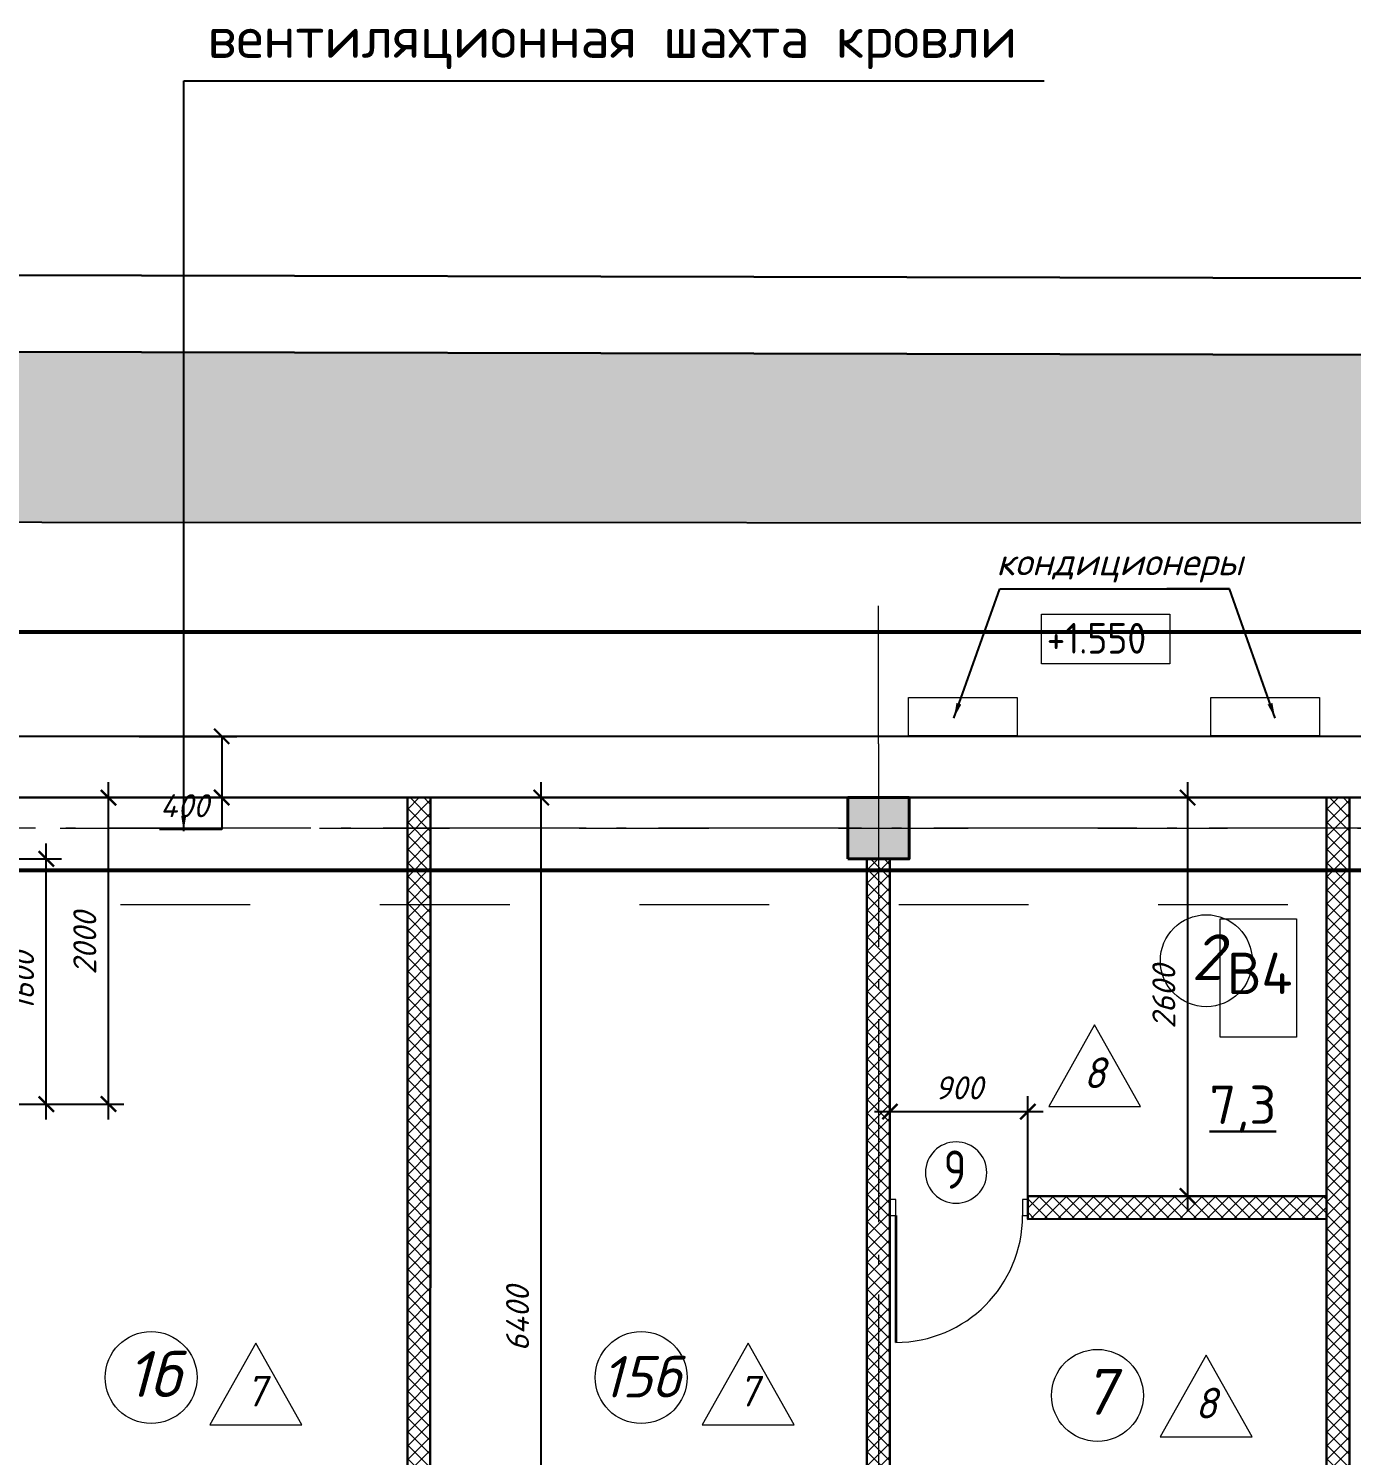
# Model space of a CAD drawing. Header units: millimetres. Extents: x -6419137 to 687965, y -598396 to 179722.
# Drawn here: x 217021 to 225656, y 17693 to 27004 of the extents above; entities that cross this region are included whole.
import ezdxf
from ezdxf.enums import TextEntityAlignment as Align

# ---------------------------------------------------------------- set-up
doc = ezdxf.new("R2010")
doc.units = ezdxf.units.MM
doc.header["$MEASUREMENT"] = 0
for name, pattern in [('Double Dashed', [1797.222233, 1325, -211.666656, 63.333344, -197.222233]), ('Штриховая', [5644.444466, 2822.222233, -2822.222233]), ('штриховаяX2', [38.1, 25.4, -12.7])]:
    doc.linetypes.add(name, pattern=pattern)
for name, color, linetype, lineweight in [('Двери ArchiCAD', 7, 'Continuous', 0), ('Двери ArchiCAD_Ном._пера__96', 7, 'Continuous', 5), ('Двери ArchiCAD_Ном._пера__97', 7, 'Continuous', 30), ('Двери ArchiCAD_Ном._пера__98', 7, 'Continuous', 35), ('Двери ArchiCAD_Ном._пера__99', 7, 'Continuous', 40), ('колонны_Ном._пера__94', 252, 'Continuous', 5), ('колонны_Ном._пера__99', 7, 'Continuous', 40), ('марки окон дверей_Ном._пера__96', 7, 'Continuous', 5), ('оборудование_Ном._пера__95', 251, 'Continuous', 5), ('оси_Ном._пера__96', 7, 'Continuous', 5), ('площади_Ном._пера__96', 7, 'Continuous', 13), ('текст_Ном._пера__96', 7, 'Continuous', 5), ('текст_Ном._пера__99', 7, 'Continuous', 40), ('узлы_Ном._пера__96', 7, 'Continuous', 13), ('чертеж_Ном._пера__91', 250, 'Continuous', 5), ('штриховка_Ном._пера__95', 251, 'Continuous', 5), ('экспликац проемов_Ном._пера__1', 7, 'Continuous', 5), ('экспликац проемов_Ном._пера__97', 7, 'Continuous', 5), ('№ помещений_Ном._пера__96', 7, 'Continuous', 13)]:
    doc.layers.add(name, color=color, linetype=linetype, lineweight=lineweight)
for name, color, linetype in [('колонны', 7, 'Continuous'), ('оси', 7, 'Continuous'), ('размеры', 7, 'Continuous'), ('стены внутр', 7, 'Continuous'), ('стены наруж', 7, 'Continuous'), ('текст', 7, 'Continuous'), ('чертеж', 7, 'Continuous'), ('№ помещений', 7, 'Continuous')]:
    doc.layers.add(name, color=color, linetype=linetype)
doc.styles.get("Standard").update_dxf_attribs({"font": 'isocpeui.ttf'})
doc.styles.add('СГЕНЕРИР_СТИЛЬ_1', font='gost_2_304-81_type.ttf')
doc.styles.add('СГЕНЕРИР_СТИЛЬ_2', font='gost_2_304-81_type.ttf')
doc.styles.add('СГЕНЕРИР_СТИЛЬ_3', font='CS_Gost2304.shx')
doc.styles.add('СГЕНЕРИР_СТИЛЬ_5', font='CS_Gost2304.shx')
doc.styles.add('СГЕНЕРИР_СТИЛЬ_9', font='isocp.shx')
doc.dimstyles.get("Standard").update_dxf_attribs({"dimtxt": 150, "dimasz": 100, "dimexe": 100, "dimexo": 100, "dimgap": 80, "dimtad": 1, "dimtoh": 1, "dimdec": 0, "dimzin": 0, "dimdsep": 46, "dimtxsty": 'Standard', "dimblk": 'ARCHTICK', "dimblk2": 'ARCHTICK', "dimcen": 0.09, "dimdle": 100, "dimadec": 0, "dimazin": 0, "dimtfac": 1, "dimtdec": 0, "dimtofl": 0, "dimtmove": 0, "dimatfit": 3, "dimfxl": 1, "dimtolj": 1, "dimtzin": 0, "dimarcsym": 0})

# ---------------------------------------------------------------- blocks, each defined once
blk = doc.blocks.new('A$C07077E92')
at = {"layer": 'стены наруж', "true_color": 0xcbc8bd}
h = blk.add_hatch(dxfattribs=at)
h.set_pattern_fill('ZIGZAG', color=9)
h.set_pattern_definition([(0, (0, 0), (0.125, 0.125), [0.125, -0.125]), (90, (0.125, 0), (-0.125, 0.125), [0.125, -0.125])])
h.paths.add_polyline_path([(-23.4567, 2.7756), (-23.4822, 2.7755), (-30.0013, 2.7261), (-36.0112, 2.572), (-39.9548, 2.4846), (-43.9878, 1.9186), (-48.0439, 1.4475), (-50.0732, 1.1785), (-50.0728, 1.1757), (-52.0216, 0.9206), (-53.209, -0.3164), (-53.1528, -4.3697), (-53.0896, -6.3654), (-53.0903, -6.5396), (-53.0915, -8.5313), (-52.555, -8.5317), (-52.5685, -10.6687), (-52.6394, -12.5822), (-51.8127, -12.4361), (-51.8074, -0.4409), (-39.9226, 1.2148), (-23.2638, 1.483)])
h.paths.add_polyline_path([(12.5109, 5.0548), (-0.2568, 5.0826), (-12.3337, 5.231), (-14.2686, 5.2602), (-14.4016, 5.2926), (-20.1227, 3.4513), (-22.3999, 2.7817), (-23.4567, 2.7756), (-23.2638, 1.483), (-21.9245, 1.5046), (-14.313, 3.9678), (12.453, 3.955)])
h.paths.add_polyline_path([(33.9124, 4.426), (31.6811, 5.0175), (27.7161, 4.968), (27.7161, 4.9685), (17.7033, 5.0397), (13.7281, 5.0521), (12.5109, 5.0548), (12.453, 3.955), (31.687, 3.9459), (37.4819, 2.3902), (41.8668, -1.7058), (43.9317, -13.5322), (44.3345, -13.5383), (43.3726, -7.5877), (42.7312, -3.6067), (42.4354, -1.4913), (42.1994, -1.0932), (37.8874, 2.9429), (37.7407, 3.0206), (33.8565, 4.1054)])
at = {"layer": 'стены наруж', "lineweight": 30}
blk.add_lwpolyline([(-0.2568, 5.0826), (13.7281, 5.0521), (13.7283, 5.5521), (-0.2566, 5.5826)], dxfattribs=at)
at = {"layer": 'стены наруж', "color": 253, "true_color": 0xa3a3a3}
blk.add_lwpolyline([(43.9317, -13.5322), (41.8668, -1.7058), (37.4819, 2.3902), (31.687, 3.9459), (-14.313, 3.9678), (-21.9245, 1.5046), (-39.9226, 1.2148), (-51.8074, -0.4409), (-51.8127, -12.4361)], dxfattribs=at)
blk = doc.blocks.new('Колонна_15_1', base_point=(22379, 71855.7))
at = {"layer": 'колонны_Ном._пера__94', "linetype": 'Continuous'}
blk.add_hatch(color=256, dxfattribs=at).paths.add_polyline_path([(22179, 71646.7), (22579, 71646.7), (22579, 72046.7), (22179, 72046.7)])
at = {"layer": 'колонны_Ном._пера__94', "color": 253, "lineweight": 5, "true_color": 0xa3a3a3}
for points in [[(22379, 72046.7), (22379, 71646.7)], [(22179, 71846.7), (22579, 71846.7)]]:
    blk.add_lwpolyline(points, dxfattribs=at)
at = {"layer": 'колонны_Ном._пера__99', "linetype": 'Continuous', "flags": 128}
blk.add_lwpolyline([(22179, 71646.7), (22579, 71646.7), (22579, 72046.7), (22179, 72046.7)], close=True, dxfattribs=at)
blk = doc.blocks.new('Стандартный маркер сетки_9')
at = {"layer": 'оси_Ном._пера__96', "linetype": 'Double Dashed'}
for q in [(0, 0), (20403.4, 0)]:
    blk.add_line((900, 0), q, dxfattribs=at)
at = {"layer": 'оси_Ном._пера__96', "style": 'СГЕНЕРИР_СТИЛЬ_3'}
blk.add_attdef('AC_MarkerText_1', text='', height=350, rotation=90, dxfattribs=at).set_placement((21973.1, -208.7), align=Align.BOTTOM_LEFT)
blk = doc.blocks.new('Номер помещения 15_9')
at = {"layer": '№ помещений_Ном._пера__96', "linetype": 'Continuous'}
blk.add_circle((0, 0), 300, dxfattribs=at)
at = {"layer": '№ помещений_Ном._пера__96', "insert": (-159, 22.9), "char_height": 300, "attachment_point": 4}
blk.add_mtext('1б', dxfattribs=at)
blk = doc.blocks.new('Номер помещения 15_19')
at = {"layer": '№ помещений_Ном._пера__96', "linetype": 'Continuous'}
blk.add_circle((0, 0), 300, dxfattribs=at)
at = {"layer": '№ помещений_Ном._пера__96', "insert": (-259.2, 5.4), "char_height": 270, "attachment_point": 4}
blk.add_mtext('{15б}', dxfattribs=at)
blk = doc.blocks.new('_ArchTick')
at = {"color": 0, "linetype": 'ByBlock', "const_width": 0.15}
blk.add_lwpolyline([(-0.5, -0.5), (0.5, 0.5)], dxfattribs=at)
blk = doc.blocks.new('*D402')
at = {"layer": 'Defpoints', "color": 0, "transparency": 16777216}
for p in [(220368.3, 21985.1), (220488.5, 21985.1), (219769.5, 15585.1)]:
    blk.add_point(p, dxfattribs=at)
at = {"layer": 'размеры', "color": 0, "lineweight": -2, "transparency": 16777216}
for p, q in [((220368.3, 15485.1), (220368.3, 22085.1)), ((220388.5, 21985.1), (220268.3, 21985.1)), ((219869.5, 15585.1), (220468.3, 15585.1))]:
    blk.add_line(p, q, dxfattribs=at)
at = {"layer": 'размеры', "color": 0, "lineweight": -2, "transparency": 16777216, "xscale": 100, "yscale": 100, "zscale": 100}
for p, rotation in [((220368.3, 21985.1), 90), ((220368.3, 15585.1), 270)]:
    blk.add_blockref('_ArchTick', p, dxfattribs=dict(at, rotation=rotation))
at = {"layer": 'размеры', "color": 0, "transparency": 16777216, "insert": (220213.3, 18585.1), "char_height": 150, "attachment_point": 5, "rotation": 90}
blk.add_mtext('\\A1;6400', dxfattribs=at)
blk = doc.blocks.new('*D403')
at = {"layer": 'Defpoints', "color": 0, "transparency": 16777216}
for p in [(216896.2, 21985.1), (217543.4, 21985.1), (216425, 19985.1)]:
    blk.add_point(p, dxfattribs=at)
at = {"layer": 'размеры', "color": 0, "lineweight": -2, "transparency": 16777216}
for p, q in [((217543.4, 19885.1), (217543.4, 22085.1)), ((216996.2, 21985.1), (217643.4, 21985.1)), ((216525, 19985.1), (217643.4, 19985.1))]:
    blk.add_line(p, q, dxfattribs=at)
at = {"layer": 'размеры', "color": 0, "lineweight": -2, "transparency": 16777216, "xscale": 100, "yscale": 100, "zscale": 100}
for p, rotation in [((217543.4, 21985.1), 90), ((217543.4, 19985.1), 270)]:
    blk.add_blockref('_ArchTick', p, dxfattribs=dict(at, rotation=rotation))
at = {"layer": 'размеры', "color": 0, "transparency": 16777216, "insert": (217388.4, 21035.1), "char_height": 150, "attachment_point": 5, "rotation": 90}
blk.add_mtext('\\A1;2000', dxfattribs=at)
blk = doc.blocks.new('Стандартный маркер сетки_18')
at = {"layer": 'оси_Ном._пера__96', "linetype": 'Double Dashed'}
blk.add_line((900, 0), (76534.9, 0), dxfattribs=at)
at = {"layer": 'оси_Ном._пера__96', "style": 'СГЕНЕРИР_СТИЛЬ_2'}
for tag, p in [('AC_MarkerText_1_1', (-243.9, 269.7)), ('AC_MarkerText_1_2', (77991.1, 269.7))]:
    blk.add_attdef(tag, text='', height=350, rotation=180, dxfattribs=at).set_placement(p, align=Align.BOTTOM_LEFT)
blk = doc.blocks.new('Номер помещения 15_2')
at = {"layer": '№ помещений_Ном._пера__96', "linetype": 'Continuous'}
blk.add_circle((771.8, 0), 300, dxfattribs=at)
at = {"layer": '№ помещений_Ном._пера__96', "insert": (674.4, 23.3), "char_height": 300, "attachment_point": 4}
blk.add_mtext('2', dxfattribs=at)
blk = doc.blocks.new('Номер помещения 15_10')
at = {"layer": '№ помещений_Ном._пера__96', "linetype": 'Continuous'}
blk.add_circle((0, 0), 300, dxfattribs=at)
at = {"layer": '№ помещений_Ном._пера__96', "insert": (-97.5, 23.3), "char_height": 300, "attachment_point": 4}
blk.add_mtext('7', dxfattribs=at)
blk = doc.blocks.new('*D562')
at = {"layer": 'Defpoints', "color": 0, "transparency": 16777216}
for p in [(224681.8, 21985.1), (224586.8, 19385.4), (224682.1, 19385.4)]:
    blk.add_point(p, dxfattribs=at)
at = {"layer": 'размеры', "color": 0, "lineweight": -2, "transparency": 16777216}
for p, q in [((224586.8, 22085.1), (224586.8, 19285.4)), ((224581.8, 21985.1), (224486.8, 21985.1)), ((224582.1, 19385.4), (224486.8, 19385.4))]:
    blk.add_line(p, q, dxfattribs=at)
at = {"layer": 'размеры', "color": 0, "lineweight": -2, "transparency": 16777216, "xscale": 100, "yscale": 100, "zscale": 100}
for p, rotation in [((224586.8, 21985.1), 90), ((224586.8, 19385.4), 270)]:
    blk.add_blockref('_ArchTick', p, dxfattribs=dict(at, rotation=rotation))
at = {"layer": 'размеры', "color": 0, "transparency": 16777216, "insert": (224431.8, 20685.2), "char_height": 150, "attachment_point": 5, "rotation": 90}
blk.add_mtext('\\A1;2600', dxfattribs=at)
blk = doc.blocks.new('*D564')
at = {"layer": 'Defpoints', "color": 0, "transparency": 16777216}
for p in [(223543.9, 19936.2), (222643.9, 19480.8), (223543.9, 19235.3)]:
    blk.add_point(p, dxfattribs=at)
at = {"layer": 'размеры', "color": 0, "lineweight": -2, "transparency": 16777216}
for p, q in [((222643.9, 19580.8), (222643.9, 20036.2)), ((223543.9, 19335.3), (223543.9, 20036.2)), ((222543.9, 19936.2), (223643.9, 19936.2))]:
    blk.add_line(p, q, dxfattribs=at)
at = {"layer": 'размеры', "color": 0, "lineweight": -2, "transparency": 16777216, "xscale": 100, "yscale": 100, "zscale": 100, "rotation": 180}
blk.add_blockref('_ArchTick', (222643.9, 19936.2), dxfattribs=at)
at = {"layer": 'размеры', "color": 0, "lineweight": -2, "transparency": 16777216, "xscale": 100, "yscale": 100, "zscale": 100}
blk.add_blockref('_ArchTick', (223543.9, 19936.2), dxfattribs=at)
at = {"layer": 'размеры', "color": 0, "transparency": 16777216, "insert": (223093.9, 20091.2), "char_height": 150, "attachment_point": 5}
blk.add_mtext('\\A1;900', dxfattribs=at)
blk = doc.blocks.new('Дверь 16_21')
at = {"layer": 'Двери ArchiCAD_Ном._пера__96', "linetype": 'Continuous', "lineweight": 0}
for p, q in [((-364, -11.5), (-400, -11.5)), ((-400, -11.5), (-400, -115)), ((-400, -11.5), (-400, -115)), ((-364, -115), (-364, -11.5)), ((500, -11.5), (464, -11.5)), ((464, -11.5), (464, -115)), ((500, -115), (500, -11.5)), ((500, -11.5), (500, -115)), ((-400, -115), (-364, -115)), ((464, -115), (500, -115))]:
    blk.add_line(p, q, dxfattribs=at)
blk.add_arc((464, -11.5), 828, 90, 180, dxfattribs=at)
at = {"layer": 'Двери ArchiCAD_Ном._пера__97', "linetype": 'Continuous', "lineweight": 0}
for p, q in [((-364, -11.5), (-400, -11.5)), ((-400, -11.5), (-400, -115)), ((-364, -115), (-364, -11.5)), ((500, -11.5), (464, -11.5)), ((464, -11.5), (464, -115)), ((500, -115), (500, -11.5)), ((-400, -115), (-364, -115)), ((464, -115), (500, -115))]:
    blk.add_line(p, q, dxfattribs=at)
blk.add_arc((464, -11.5), 828, 90, 180, dxfattribs=at)
at = {"layer": 'Двери ArchiCAD_Ном._пера__98', "linetype": 'Continuous'}
blk.add_line((464, -11.5), (464, 816.5), dxfattribs=at)
blk.add_line((464, -11.5), (464, 816.5), dxfattribs=at)
at = {"layer": 'Двери ArchiCAD_Ном._пера__99', "linetype": 'Continuous', "lineweight": 0}
for p, q in [((-400, -11.5), (-400, -115)), ((500, -11.5), (500, -115))]:
    blk.add_line(p, q, dxfattribs=at)
blk = doc.blocks.new('*D535')
at = {"layer": 'Defpoints', "color": 0, "transparency": 16777216}
for p in [(217644.1, 22385), (218281.9, 22385), (217644.1, 21985.1)]:
    blk.add_point(p, dxfattribs=at)
at = {"layer": 'размеры', "color": 0, "lineweight": -2, "transparency": 16777216}
for p, q in [((217744.1, 22385), (218381.9, 22385)), ((218281.9, 22385), (218281.9, 21885.1)), ((217744.1, 21985.1), (218381.9, 21985.1)), ((218281.9, 21985.1), (218281.9, 21777.2)), ((218281.9, 21777.2), (217875.8, 21777.2))]:
    blk.add_line(p, q, dxfattribs=at)
at = {"layer": 'размеры', "color": 0, "lineweight": -2, "transparency": 16777216, "xscale": 100, "yscale": 100, "zscale": 100}
for p, rotation in [((218281.9, 22385), 90), ((218281.9, 21985.1), 270)]:
    blk.add_blockref('_ArchTick', p, dxfattribs=dict(at, rotation=rotation))
at = {"layer": 'размеры', "color": 0, "transparency": 16777216, "insert": (218038.9, 21932.2), "char_height": 150, "attachment_point": 5}
blk.add_mtext('\\A1;400', dxfattribs=at)
blk = doc.blocks.new('*D568')
at = {"layer": 'Defpoints', "color": 0, "transparency": 16777216}
for p in [(216769.1, 21585.1), (217137.3, 21585.1), (217034.2, 19985.1)]:
    blk.add_point(p, dxfattribs=at)
at = {"layer": 'размеры', "color": 0, "lineweight": -2, "transparency": 16777216}
for p, q in [((217137.3, 19885.1), (217137.3, 21685.1)), ((216869.1, 21585.1), (217237.3, 21585.1)), ((217134.2, 19985.1), (217237.3, 19985.1))]:
    blk.add_line(p, q, dxfattribs=at)
at = {"layer": 'размеры', "color": 0, "lineweight": -2, "transparency": 16777216, "xscale": 100, "yscale": 100, "zscale": 100}
for p, rotation in [((217137.3, 21585.1), 90), ((217137.3, 19985.1), 270)]:
    blk.add_blockref('_ArchTick', p, dxfattribs=dict(at, rotation=rotation))
at = {"layer": 'размеры', "color": 0, "transparency": 16777216, "insert": (216982.3, 20785.1), "char_height": 150, "attachment_point": 5, "rotation": 90}
blk.add_mtext('\\A1;1600', dxfattribs=at)

msp = doc.modelspace()

# ---------------------------------------------------------------- hatches: boundary and pattern name
at = {"layer": 'стены внутр', "lineweight": 5}
h = msp.add_hatch(dxfattribs=at)
h.set_pattern_fill('ANSI37', color=14, scale=500, angle=90)
h.set_pattern_definition([(135, (223165.996, 186358.17), (-44.194174, -44.194174), []), (225, (223165.996, 186358.17), (44.194174, -44.194174), [])])
h.paths.add_polyline_path([(219494, 15585.1), (219493.8, 21985), (219643.8, 21985.1), (219644, 15585.1)])
at = {"layer": 'штриховка_Ном._пера__95', "lineweight": 5}
h = msp.add_hatch(dxfattribs=at)
h.set_pattern_fill('ANSI37', color=14, scale=500, angle=90)
h.set_pattern_definition([(135, (229165.996, 186358.17), (-44.194174, -44.194174), []), (225, (229165.996, 186358.17), (44.194174, -44.194174), [])])
h.paths.add_polyline_path([(225494, 15585.1), (225493.8, 21985), (225643.8, 21985.1), (225644, 15585.1)])
h = msp.add_hatch(dxfattribs=at)
h.set_pattern_fill('ANSI37', color=14, scale=500, angle=90)
h.set_pattern_definition([(135, (226165.996, 186758.17), (-44.194174, -44.194174), []), (225, (226165.996, 186758.17), (44.194174, -44.194174), [])])
h.paths.add_polyline_path([(222494, 15985.1), (222493.9, 21585.1), (222643.9, 21585.1), (222644, 15985.1)])
h = msp.add_hatch(dxfattribs=at)
h.set_pattern_fill('ANSI37', color=14, scale=500)
h.set_pattern_definition([(45, (391070.37, 15713.3), (-44.194174, 44.194174), []), (135, (391070.37, 15713.3), (-44.194174, -44.194174), [])])
h.paths.add_polyline_path([(223543.9, 19385.3), (225493.9, 19385.5), (225493.9, 19235.5), (223543.9, 19235.3)])

# ---------------------------------------------------------------- linework, layer by layer
at = {"layer": 'Defpoints', "color": 8, "linetype": 'штриховаяX2', "lineweight": 5, "ltscale": 5, "true_color": 0x737373, "const_width": 0.5}
msp.add_lwpolyline([(207268.9, 21985.1), (244269.5, 21985.1), (244269.5, 21585.1), (207268.9, 21585.1)], close=True, dxfattribs=at)
at = {"layer": 'Defpoints', "color": 4, "linetype": 'Штриховая', "lineweight": 5, "ltscale": 0.3}
msp.add_lwpolyline([(207068.2, 21785.1), (243868.6, 21785.1), (243868.6, 21284.9), (207068.2, 21284.9)], close=True, dxfattribs=at)
at = {"layer": 'марки окон дверей_Ном._пера__96', "linetype": 'Continuous'}
msp.add_ellipse((223075.8, 19538.4), major_axis=(-141.4, 141.4), ratio=1, start_param=3.926991, end_param=10.210176, dxfattribs=at)
at = {"layer": 'оборудование_Ном._пера__95', "linetype": 'Continuous'}
for points in [[(222765.3, 22639.2), (223475.3, 22639.2), (223475.3, 22389.2), (222765.3, 22389.2)], [(224738.8, 22639.2), (225448.8, 22639.2), (225448.8, 22389.2), (224738.8, 22389.2)]]:
    msp.add_lwpolyline(points, close=True, dxfattribs=at)
at = {"layer": 'стены внутр', "color": 14, "lineweight": 30}
for points in [[(219644, 21985.1), (219493.9, 21985.1), (219493.9, 15585.1), (219643.9, 15585.1)], [(225644, 21985.1), (225493.9, 21985.1), (225493.9, 15585.1), (225643.9, 15585.1)], [(222643.9, 21585.1), (222493.9, 21585.1), (222493.9, 15985.1), (222643.9, 15985.1)], [(225493.9, 19385.5), (223543.9, 19385.3), (223543.9, 19235.3), (225493.9, 19235.5)]]:
    msp.add_lwpolyline(points, close=True, dxfattribs=at)
at = {"layer": 'стены наруж', "lineweight": 30}
msp.add_lwpolyline([(210369.5, 21985.1), (244269.5, 21985.1), (244269.5, 21285.1), (244669.5, 21285.1), (244669.5, 22385.1), (206769.2, 22385), (206769.2, 21985), (210369.5, 21985.1)], dxfattribs=at)
at = {"layer": 'текст_Ном._пера__96', "linetype": 'Continuous', "lineweight": 0, "flags": 128}
msp.add_lwpolyline([(223634.1, 23182.8), (224471.6, 23182.8), (224471.6, 22857.7), (223634.1, 22857.7)], close=True, dxfattribs=at)
at = {"layer": 'текст_Ном._пера__96', "linetype": 'Continuous', "flags": 128}
msp.add_lwpolyline([(225297, 21193.5), (225297, 20421.7), (224799.5, 20421.7), (224799.5, 21193.5)], close=True, dxfattribs=at)
at = {"layer": 'чертеж_Ном._пера__91', "color": 1, "lineweight": 53}
msp.add_lwpolyline([(205434, 23066.7), (245509.2, 23066.7), (245509.2, 21509.2), (205434, 21509.2)], close=True, dxfattribs=at)
at = {"layer": 'экспликац проемов_Ном._пера__97', "linetype": 'Continuous', "lineweight": 0}
for points in [[(224280, 19969.1), (223980, 20502.4), (223680, 19969.1), (224280, 19969.1)], [(218805.1, 17891.5), (218505.1, 18424.9), (218205.1, 17891.5), (218805.1, 17891.5)], [(222019.1, 17891.5), (221719.1, 18424.9), (221419.1, 17891.5), (222019.1, 17891.5)], [(225008.2, 17813.7), (224708.2, 18347), (224408.2, 17813.7), (225008.2, 17813.7)]]:
    msp.add_lwpolyline(points, dxfattribs=at)

# ---------------------------------------------------------------- block references
at = {"layer": 'Двери ArchiCAD', "color": 44, "linetype": 'Continuous', "zscale": 1000, "rotation": 180}
msp.add_blockref('Дверь 16_21', (223145.9, 19247), dxfattribs=at)
at = {"layer": 'колонны'}
msp.add_blockref('Колонна_15_1', (222568.9, 21794), dxfattribs=at)
at = {"layer": 'оси', "color": 251, "linetype": 'Continuous', "lineweight": 13, "zscale": 1000, "rotation": 270}
msp.add_blockref('Стандартный маркер сетки_9', (222569.2, 23236.5), dxfattribs=at)
at = {"layer": 'оси', "color": 1, "linetype": 'Continuous', "lineweight": 5, "zscale": 1000, "rotation": 180}
msp.add_blockref('Стандартный маркер сетки_18', (248520.2, 21785.1), dxfattribs=at)
at = {"layer": 'чертеж', "linetype": 'Continuous', "xscale": 1000, "yscale": 1000, "zscale": 1000}
msp.add_blockref('A$C07077E92', (213020.5, 19820.7), dxfattribs=at)
at = {"layer": '№ помещений', "color": 102, "linetype": 'Continuous', "lineweight": 15, "zscale": 1000}
for name, p in [('Номер помещения 15_2', (223937.1, 20920.8)), ('Номер помещения 15_9', (217821.2, 18200.9)), ('Номер помещения 15_19', (221020.1, 18200.9)), ('Номер помещения 15_10', (223998.2, 18084.4))]:
    msp.add_blockref(name, p, dxfattribs=at)

# ---------------------------------------------------------------- texts
at = {"layer": 'Defpoints', "color": 4, "linetype": 'Штриховая', "lineweight": 5, "ltscale": 0.3, "insert": (220831.4, 26910.6), "char_height": 270, "attachment_point": 5}
msp.add_mtext('{\\fISOCPEUR|b0|i0|c204|p34;вентиляционная шахта кровли}', dxfattribs=at)
at = {"layer": 'марки окон дверей_Ном._пера__96', "style": 'СГЕНЕРИР_СТИЛЬ_5'}
msp.add_text('9', height=250, dxfattribs=at).set_placement((222994.6, 19432.8))
at = {"layer": 'площади_Ном._пера__96', "lineweight": 30, "insert": (224729.5, 19797.7), "char_height": 250, "attachment_point": 7, "style": 'СГЕНЕРИР_СТИЛЬ_1'}
msp.add_mtext('{\\fISOCPEUR|b0|i0|c204|p34;\\L7,\\fISOCPEUR|b0|i0|c0|p34;3\\Fisocp|c204; }', dxfattribs=at)
at = {"layer": 'текст', "linetype": 'Continuous', "lineweight": 9, "insert": (223666.9, 22924.7), "char_height": 200, "attachment_point": 7, "style": 'СГЕНЕРИР_СТИЛЬ_9'}
msp.add_mtext('+1.550', dxfattribs=at)
at = {"layer": 'текст_Ном._пера__99', "linetype": 'Continuous', "insert": (225056.7, 20838.5), "char_height": 270, "attachment_point": 5}
msp.add_mtext('{\\fISOCPEUR|b0|i0|c204|p34;В4}', dxfattribs=at)
at = {"layer": 'узлы_Ном._пера__96', "linetype": 'Continuous', "insert": (224143.7, 23499.8), "char_height": 175, "attachment_point": 5, "line_spacing_factor": 0.736364}
msp.add_mtext('кондиционеры', dxfattribs=at)
at = {"layer": 'экспликац проемов_Ном._пера__1', "color": 32, "linetype": 'Continuous', "true_color": 0xe07000, "char_height": 200, "attachment_point": 5}
for s, insert in [('{\\W0.95;8}', (223980, 20189.6)), ('{\\W0.950000x;7}', (218505.1, 18112)), ('{\\W0.950000x;7}', (221719.1, 18112)), ('{\\W0.95;8}', (224708.2, 18034.2))]:
    msp.add_mtext(s, dxfattribs=dict(at, insert=insert))

# ---------------------------------------------------------------- dimensions: what is measured, and where the dimension line sits
at = {"layer": 'размеры'}
for base, p1, p2, picture, middle in [((218281.9, 22385), (217644.1, 21985.1), (217644.1, 22385), '*D535', (218038.9, 21777.2)), ((217543.4, 21985.1), (216425, 19985.1), (216896.2, 21985.1), '*D403', (217543.4, 21035.1)), ((220368.3, 21985.1), (219769.5, 15585.1), (220488.5, 21985.1), '*D402', (220368.3, 18585.1))]:
    dim = msp.add_linear_dim(base=base, p1=p1, p2=p2, angle=90, dimstyle='Standard', dxfattribs=at)
    dim.commit()
    dim.dimension.update_dxf_attribs({"geometry": picture, "text_midpoint": middle, "dimtype": 160})
for base, p1, p2, picture, middle in [((224586.8, 19385.4), (224681.8, 21985.1), (224682.1, 19385.4), '*D562', (224431.8, 20685.2)), ((217137.3, 21585.1), (217034.2, 19985.1), (216769.1, 21585.1), '*D568', (216982.3, 20785.1))]:
    dim = msp.add_linear_dim(base=base, p1=p1, p2=p2, angle=90, dimstyle='Standard', dxfattribs=at)
    dim.commit()
    dim.dimension.update_dxf_attribs({"geometry": picture, "text_midpoint": middle})
dim = msp.add_linear_dim(base=(223543.9, 19936.2), p1=(222643.9, 19480.8), p2=(223543.9, 19235.3), dimstyle='Standard', dxfattribs=at)
dim.commit()
dim.dimension.update_dxf_attribs({"geometry": '*D564', "text_midpoint": (223093.9, 20091.2)})

# ---------------------------------------------------------------- leaders
at = {"layer": 'Defpoints', "color": 4, "lineweight": 5, "ltscale": 0.3}
msp.add_leader([(218034, 21766.5), (218034, 26661.7), (223651.4, 26661.7)], dimstyle='Standard', override={"dimgap": 80, "dimtad": 0}, dxfattribs=at)
at = {"layer": 'чертеж', "linetype": 'Continuous', "lineweight": 5}
for points in [[(223060.5, 22503.7), (223360.8, 23348.3), (224859.8, 23348.3)], [(225158.1, 22503.7), (224859.8, 23348.3), (224452, 23348.3)]]:
    msp.add_leader(points, dimstyle='Standard', override={"dimgap": 80, "dimtad": 0}, dxfattribs=at)

doc.saveas('drawing.dxf')
